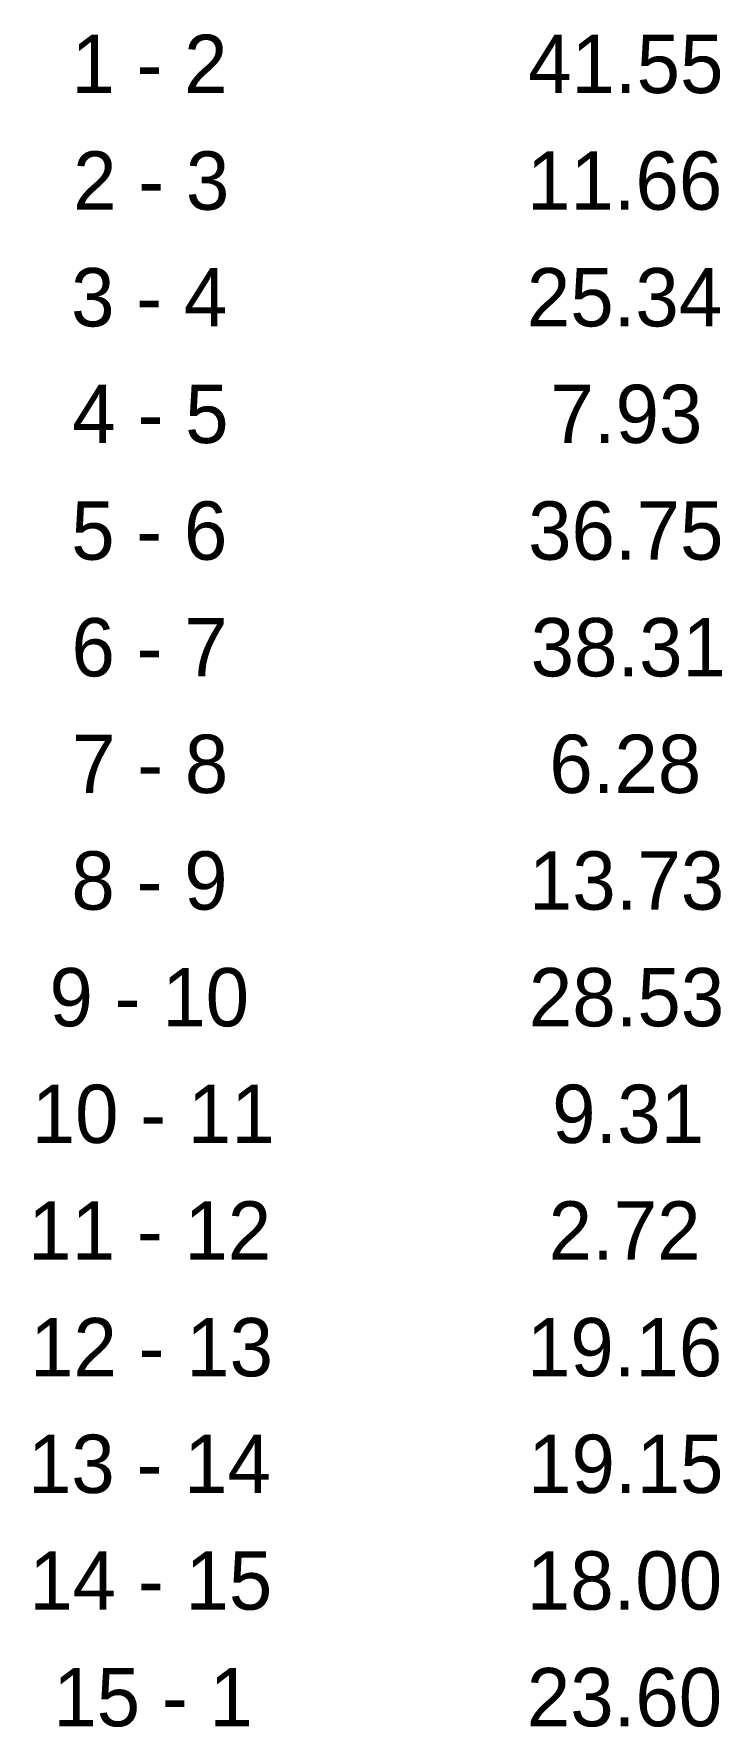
# Model space of a CAD drawing. Extents: x 531527 to 535038, y 1847093 to 1847741.
# Drawn here: x 531526.9 to 531597.6, y 1847093.2 to 1847267.4 of the extents above.
import ezdxf

# ---------------------------------------------------------------- set-up
doc = ezdxf.new("R2010")
doc.units = 0
doc.layers.add('Level 52', color=7, linetype='Continuous')

msp = doc.modelspace()

# ---------------------------------------------------------------- texts
at = {"layer": 'Level 52'}
for s, p in [('1 - 2', (531530.74, 1847261.27)), ('41.55', (531577.69, 1847261.27)), ('2 - 3', (531530.92, 1847249.27)), ('11.66', (531577.57, 1847249.27)), ('3 - 4', (531530.71, 1847237.27)), ('25.34', (531577.56, 1847237.27)), ('7.93', (531579.99, 1847225.27)), ('4 - 5', (531530.84, 1847225.27)), ('5 - 6', (531530.72, 1847213.27)), ('36.75', (531577.69, 1847213.27)), ('6 - 7', (531530.75, 1847201.27)), ('38.31', (531577.95, 1847201.27)), ('7 - 8', (531530.81, 1847189.27)), ('6.28', (531579.87, 1847189.27)), ('8 - 9', (531530.74, 1847177.27)), ('13.73', (531577.77, 1847177.27)), ('9 - 10', (531528.49, 1847165.27)), ('28.53', (531577.77, 1847165.27)), ('10 - 11', (531526.66, 1847153.27)), ('9.31', (531580.16, 1847153.27)), ('11 - 12', (531526.3, 1847141.27)), ('2.72', (531579.8, 1847141.27)), ('12 - 13', (531526.49, 1847129.27)), ('19.16', (531577.57, 1847129.27)), ('13 - 14', (531526.27, 1847117.27)), ('19.15', (531577.69, 1847117.27)), ('14 - 15', (531526.41, 1847105.27)), ('18.00', (531577.56, 1847105.27)), ('15 - 1', (531528.88, 1847093.27)), ('23.60', (531577.56, 1847093.27))]:
    msp.add_text(s, height=6, dxfattribs=at).set_placement(p)

doc.saveas('drawing.dxf')
